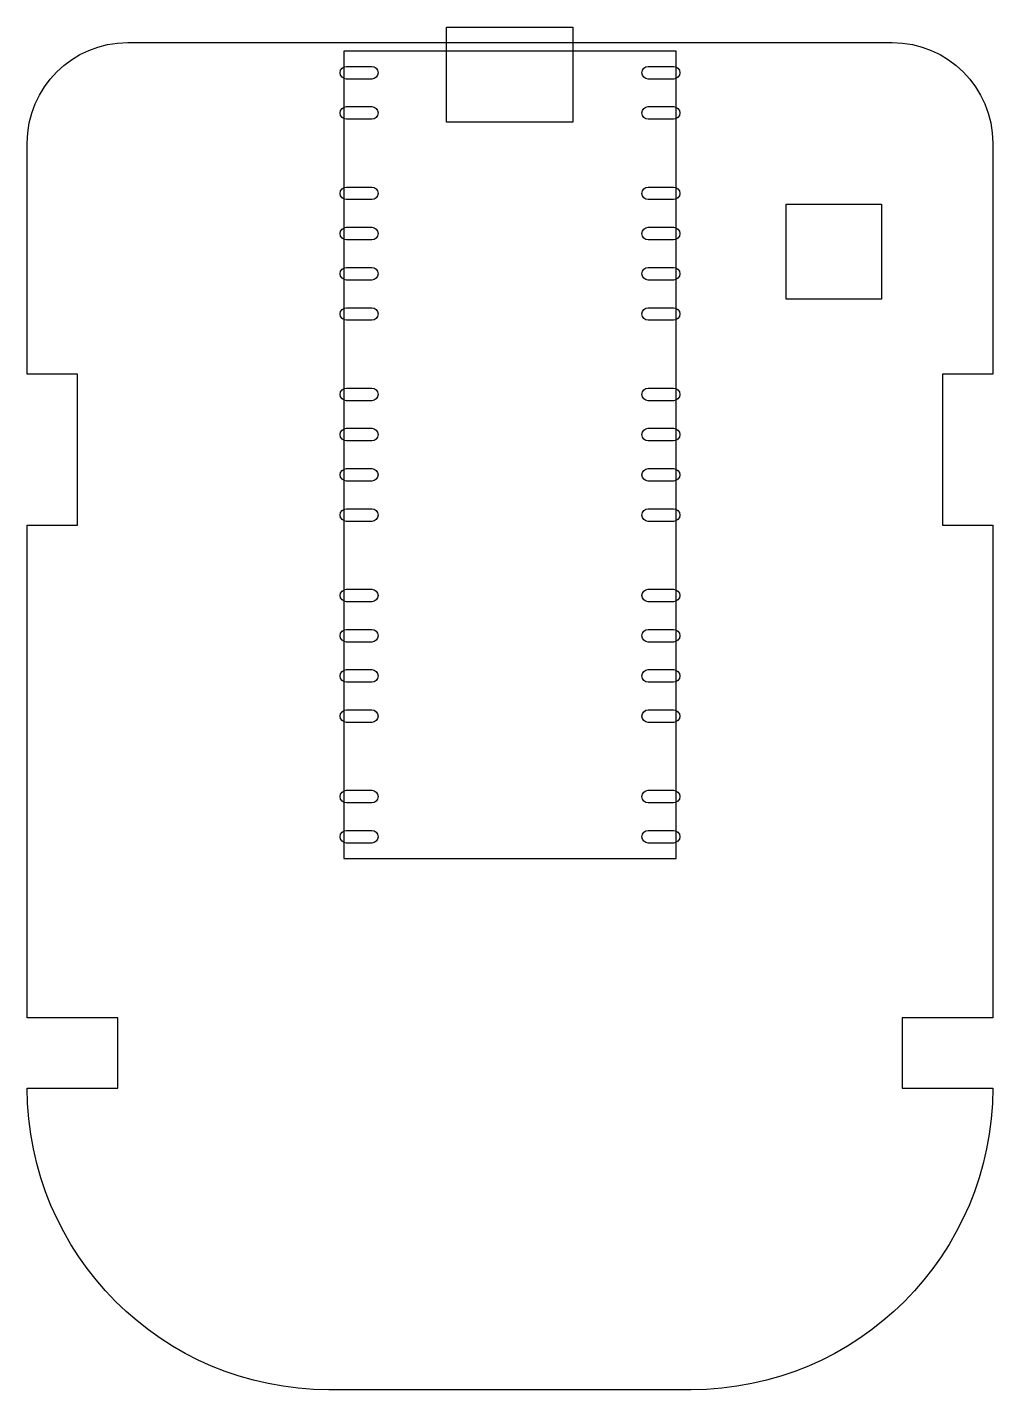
# Model space of a CAD drawing. Header units: inches. Extents: x -1.2 to 1.2, y -1.68 to 1.71.
import ezdxf

# ---------------------------------------------------------------- set-up
doc = ezdxf.new("R2010")
doc.units = ezdxf.units.IN
doc.header["$MEASUREMENT"] = 0
doc.layers.add('Back', color=7, linetype='Continuous', lineweight=0)

msp = doc.modelspace()

# ---------------------------------------------------------------- linework, layer by layer
at = {"layer": 'Back', "color": 253, "lineweight": 30, "true_color": 0xaeadae}
msp.add_lwpolyline([(0.1562, 1.4768), (-0.1575, 1.4768), (-0.1575, 1.713), (0.1562, 1.713)], close=True, dxfattribs=at)
at = {"layer": 'Back', "color": 253, "lineweight": 25, "true_color": 0xaeadae}
for points in [[(-0.1575, 1.6539), (-0.4134, 1.6539), (-0.4134, -0.3539), (0.4134, -0.3539), (0.4134, 1.6539), (0.1575, 1.6539)], [(0.9231, 1.0369), (0.6869, 1.0369), (0.6869, 1.2731), (0.9231, 1.2731)]]:
    msp.add_lwpolyline(points, close=True, dxfattribs=at)
at = {"layer": 'Back', "color": 30, "lineweight": 25, "true_color": 0xf57f20}
msp.add_open_spline([(0.45, -1.675), (0.8642, -1.675), (1.2, -1.3392), (1.2, -0.925), (1.2, -0.925), (0.975, -0.925), (0.975, -0.925), (0.975, -0.925), (0.975, -0.75), (0.975, -0.75), (0.975, -0.75), (1.2, -0.75), (1.2, -0.75), (1.2, -0.75), (1.2, 0.475), (1.2, 0.475), (1.2, 0.475), (1.075, 0.475), (1.075, 0.475), (1.075, 0.475), (1.075, 0.85), (1.075, 0.85), (1.075, 0.85), (1.2, 0.85), (1.2, 0.85), (1.2, 0.85), (1.2, 1.425), (1.2, 1.425), (1.2, 1.5631), (1.0881, 1.675), (0.95, 1.675), (0.95, 1.675), (-0.95, 1.675), (-0.95, 1.675), (-1.0881, 1.675), (-1.2, 1.5631), (-1.2, 1.425), (-1.2, 1.425), (-1.2, 0.85), (-1.2, 0.85), (-1.2, 0.85), (-1.075, 0.85), (-1.075, 0.85), (-1.075, 0.85), (-1.075, 0.475), (-1.075, 0.475), (-1.075, 0.475), (-1.2, 0.475), (-1.2, 0.475), (-1.2, 0.475), (-1.2, -0.75), (-1.2, -0.75), (-1.2, -0.75), (-0.975, -0.75), (-0.975, -0.75), (-0.975, -0.75), (-0.975, -0.925), (-0.975, -0.925), (-0.975, -0.925), (-1.2, -0.925), (-1.2, -0.925), (-1.2, -1.3392), (-0.8642, -1.675), (-0.45, -1.675), (-0.45, -1.675), (0.45, -1.675), (0.45, -1.675)], degree=3, knots=[0, 0, 0, 0, 1, 1, 1, 2, 2, 2, 3, 3, 3, 4, 4, 4, 5, 5, 5, 6, 6, 6, 7, 7, 7, 8, 8, 8, 9, 9, 9, 10, 10, 10, 11, 11, 11, 12, 12, 12, 13, 13, 13, 14, 14, 14, 15, 15, 15, 16, 16, 16, 17, 17, 17, 18, 18, 18, 19, 19, 19, 20, 20, 20, 21, 21, 21, 22, 22, 22, 22], dxfattribs=at)
at = {"layer": 'Back', "color": 175, "lineweight": 25, "true_color": 0x4c4c99}
for points in [[(-0.3435, 1.6157), (-0.3435, 1.6157), (-0.4065, 1.6157), (-0.4065, 1.6157), (-0.4152, 1.6157), (-0.4222, 1.6087), (-0.4222, 1.6), (-0.4222, 1.6), (-0.4222, 1.6), (-0.4222, 1.6), (-0.4222, 1.6), (-0.4222, 1.6), (-0.4222, 1.6), (-0.4222, 1.5913), (-0.4152, 1.5843), (-0.4065, 1.5843), (-0.4065, 1.5843), (-0.4065, 1.5843), (-0.4065, 1.5843), (-0.4065, 1.5843), (-0.3435, 1.5843), (-0.3435, 1.5843), (-0.3348, 1.5843), (-0.3278, 1.5913), (-0.3278, 1.6), (-0.3278, 1.6), (-0.3278, 1.6), (-0.3278, 1.6), (-0.3278, 1.6), (-0.3278, 1.6), (-0.3278, 1.6), (-0.3278, 1.6087), (-0.3348, 1.6157), (-0.3435, 1.6157), (-0.3435, 1.6157), (-0.3435, 1.6157), (-0.3435, 1.6157)], [(0.4065, 1.6157), (0.4065, 1.6157), (0.3435, 1.6157), (0.3435, 1.6157), (0.3348, 1.6157), (0.3278, 1.6087), (0.3278, 1.6), (0.3278, 1.6), (0.3278, 1.6), (0.3278, 1.6), (0.3278, 1.6), (0.3278, 1.6), (0.3278, 1.6), (0.3278, 1.5913), (0.3348, 1.5843), (0.3435, 1.5843), (0.3435, 1.5843), (0.3435, 1.5843), (0.3435, 1.5843), (0.3435, 1.5843), (0.4065, 1.5843), (0.4065, 1.5843), (0.4152, 1.5843), (0.4222, 1.5913), (0.4222, 1.6), (0.4222, 1.6), (0.4222, 1.6), (0.4222, 1.6), (0.4222, 1.6), (0.4222, 1.6), (0.4222, 1.6), (0.4222, 1.6087), (0.4152, 1.6157), (0.4065, 1.6157), (0.4065, 1.6157), (0.4065, 1.6157), (0.4065, 1.6157)], [(-0.3435, 1.5157), (-0.3435, 1.5157), (-0.4065, 1.5157), (-0.4065, 1.5157), (-0.4152, 1.5157), (-0.4222, 1.5087), (-0.4222, 1.5), (-0.4222, 1.5), (-0.4222, 1.5), (-0.4222, 1.5), (-0.4222, 1.5), (-0.4222, 1.5), (-0.4222, 1.5), (-0.4222, 1.4913), (-0.4152, 1.4843), (-0.4065, 1.4843), (-0.4065, 1.4843), (-0.4065, 1.4843), (-0.4065, 1.4843), (-0.4065, 1.4843), (-0.3435, 1.4843), (-0.3435, 1.4843), (-0.3348, 1.4843), (-0.3278, 1.4913), (-0.3278, 1.5), (-0.3278, 1.5), (-0.3278, 1.5), (-0.3278, 1.5), (-0.3278, 1.5), (-0.3278, 1.5), (-0.3278, 1.5), (-0.3278, 1.5087), (-0.3348, 1.5157), (-0.3435, 1.5157), (-0.3435, 1.5157), (-0.3435, 1.5157), (-0.3435, 1.5157)], [(0.4065, 1.5157), (0.4065, 1.5157), (0.3435, 1.5157), (0.3435, 1.5157), (0.3348, 1.5157), (0.3278, 1.5087), (0.3278, 1.5), (0.3278, 1.5), (0.3278, 1.5), (0.3278, 1.5), (0.3278, 1.5), (0.3278, 1.5), (0.3278, 1.5), (0.3278, 1.4913), (0.3348, 1.4843), (0.3435, 1.4843), (0.3435, 1.4843), (0.3435, 1.4843), (0.3435, 1.4843), (0.3435, 1.4843), (0.4065, 1.4843), (0.4065, 1.4843), (0.4152, 1.4843), (0.4222, 1.4913), (0.4222, 1.5), (0.4222, 1.5), (0.4222, 1.5), (0.4222, 1.5), (0.4222, 1.5), (0.4222, 1.5), (0.4222, 1.5), (0.4222, 1.5087), (0.4152, 1.5157), (0.4065, 1.5157), (0.4065, 1.5157), (0.4065, 1.5157), (0.4065, 1.5157)], [(-0.3435, 1.3157), (-0.3435, 1.3157), (-0.4065, 1.3157), (-0.4065, 1.3157), (-0.4152, 1.3157), (-0.4222, 1.3087), (-0.4222, 1.3), (-0.4222, 1.3), (-0.4222, 1.3), (-0.4222, 1.3), (-0.4222, 1.3), (-0.4222, 1.3), (-0.4222, 1.3), (-0.4222, 1.2913), (-0.4152, 1.2843), (-0.4065, 1.2843), (-0.4065, 1.2843), (-0.4065, 1.2843), (-0.4065, 1.2843), (-0.4065, 1.2843), (-0.3435, 1.2843), (-0.3435, 1.2843), (-0.3348, 1.2843), (-0.3278, 1.2913), (-0.3278, 1.3), (-0.3278, 1.3), (-0.3278, 1.3), (-0.3278, 1.3), (-0.3278, 1.3), (-0.3278, 1.3), (-0.3278, 1.3), (-0.3278, 1.3087), (-0.3348, 1.3157), (-0.3435, 1.3157), (-0.3435, 1.3157), (-0.3435, 1.3157), (-0.3435, 1.3157)], [(0.4065, 1.3157), (0.4065, 1.3157), (0.3435, 1.3157), (0.3435, 1.3157), (0.3348, 1.3157), (0.3278, 1.3087), (0.3278, 1.3), (0.3278, 1.3), (0.3278, 1.3), (0.3278, 1.3), (0.3278, 1.3), (0.3278, 1.3), (0.3278, 1.3), (0.3278, 1.2913), (0.3348, 1.2843), (0.3435, 1.2843), (0.3435, 1.2843), (0.3435, 1.2843), (0.3435, 1.2843), (0.3435, 1.2843), (0.4065, 1.2843), (0.4065, 1.2843), (0.4152, 1.2843), (0.4222, 1.2913), (0.4222, 1.3), (0.4222, 1.3), (0.4222, 1.3), (0.4222, 1.3), (0.4222, 1.3), (0.4222, 1.3), (0.4222, 1.3), (0.4222, 1.3087), (0.4152, 1.3157), (0.4065, 1.3157), (0.4065, 1.3157), (0.4065, 1.3157), (0.4065, 1.3157)], [(-0.3435, 1.2157), (-0.3435, 1.2157), (-0.4065, 1.2157), (-0.4065, 1.2157), (-0.4152, 1.2157), (-0.4222, 1.2087), (-0.4222, 1.2), (-0.4222, 1.2), (-0.4222, 1.2), (-0.4222, 1.2), (-0.4222, 1.2), (-0.4222, 1.2), (-0.4222, 1.2), (-0.4222, 1.1913), (-0.4152, 1.1843), (-0.4065, 1.1843), (-0.4065, 1.1843), (-0.4065, 1.1843), (-0.4065, 1.1843), (-0.4065, 1.1843), (-0.3435, 1.1843), (-0.3435, 1.1843), (-0.3348, 1.1843), (-0.3278, 1.1913), (-0.3278, 1.2), (-0.3278, 1.2), (-0.3278, 1.2), (-0.3278, 1.2), (-0.3278, 1.2), (-0.3278, 1.2), (-0.3278, 1.2), (-0.3278, 1.2087), (-0.3348, 1.2157), (-0.3435, 1.2157), (-0.3435, 1.2157), (-0.3435, 1.2157), (-0.3435, 1.2157)], [(0.4065, 1.2157), (0.4065, 1.2157), (0.3435, 1.2157), (0.3435, 1.2157), (0.3348, 1.2157), (0.3278, 1.2087), (0.3278, 1.2), (0.3278, 1.2), (0.3278, 1.2), (0.3278, 1.2), (0.3278, 1.2), (0.3278, 1.2), (0.3278, 1.2), (0.3278, 1.1913), (0.3348, 1.1843), (0.3435, 1.1843), (0.3435, 1.1843), (0.3435, 1.1843), (0.3435, 1.1843), (0.3435, 1.1843), (0.4065, 1.1843), (0.4065, 1.1843), (0.4152, 1.1843), (0.4222, 1.1913), (0.4222, 1.2), (0.4222, 1.2), (0.4222, 1.2), (0.4222, 1.2), (0.4222, 1.2), (0.4222, 1.2), (0.4222, 1.2), (0.4222, 1.2087), (0.4152, 1.2157), (0.4065, 1.2157), (0.4065, 1.2157), (0.4065, 1.2157), (0.4065, 1.2157)], [(-0.3435, 1.1157), (-0.3435, 1.1157), (-0.4065, 1.1157), (-0.4065, 1.1157), (-0.4152, 1.1157), (-0.4222, 1.1087), (-0.4222, 1.1), (-0.4222, 1.1), (-0.4222, 1.1), (-0.4222, 1.1), (-0.4222, 1.1), (-0.4222, 1.1), (-0.4222, 1.1), (-0.4222, 1.0913), (-0.4152, 1.0843), (-0.4065, 1.0843), (-0.4065, 1.0843), (-0.4065, 1.0843), (-0.4065, 1.0843), (-0.4065, 1.0843), (-0.3435, 1.0843), (-0.3435, 1.0843), (-0.3348, 1.0843), (-0.3278, 1.0913), (-0.3278, 1.1), (-0.3278, 1.1), (-0.3278, 1.1), (-0.3278, 1.1), (-0.3278, 1.1), (-0.3278, 1.1), (-0.3278, 1.1), (-0.3278, 1.1087), (-0.3348, 1.1157), (-0.3435, 1.1157), (-0.3435, 1.1157), (-0.3435, 1.1157), (-0.3435, 1.1157)], [(0.4065, 1.1157), (0.4065, 1.1157), (0.3435, 1.1157), (0.3435, 1.1157), (0.3348, 1.1157), (0.3278, 1.1087), (0.3278, 1.1), (0.3278, 1.1), (0.3278, 1.1), (0.3278, 1.1), (0.3278, 1.1), (0.3278, 1.1), (0.3278, 1.1), (0.3278, 1.0913), (0.3348, 1.0843), (0.3435, 1.0843), (0.3435, 1.0843), (0.3435, 1.0843), (0.3435, 1.0843), (0.3435, 1.0843), (0.4065, 1.0843), (0.4065, 1.0843), (0.4152, 1.0843), (0.4222, 1.0913), (0.4222, 1.1), (0.4222, 1.1), (0.4222, 1.1), (0.4222, 1.1), (0.4222, 1.1), (0.4222, 1.1), (0.4222, 1.1), (0.4222, 1.1087), (0.4152, 1.1157), (0.4065, 1.1157), (0.4065, 1.1157), (0.4065, 1.1157), (0.4065, 1.1157)], [(-0.3435, 1.0157), (-0.3435, 1.0157), (-0.4065, 1.0157), (-0.4065, 1.0157), (-0.4152, 1.0157), (-0.4222, 1.0087), (-0.4222, 1), (-0.4222, 1), (-0.4222, 1), (-0.4222, 1), (-0.4222, 1), (-0.4222, 1), (-0.4222, 1), (-0.4222, 0.9913), (-0.4152, 0.9843), (-0.4065, 0.9843), (-0.4065, 0.9843), (-0.4065, 0.9843), (-0.4065, 0.9843), (-0.4065, 0.9843), (-0.3435, 0.9843), (-0.3435, 0.9843), (-0.3348, 0.9843), (-0.3278, 0.9913), (-0.3278, 1), (-0.3278, 1), (-0.3278, 1), (-0.3278, 1), (-0.3278, 1), (-0.3278, 1), (-0.3278, 1), (-0.3278, 1.0087), (-0.3348, 1.0157), (-0.3435, 1.0157), (-0.3435, 1.0157), (-0.3435, 1.0157), (-0.3435, 1.0157)], [(0.4065, 1.0157), (0.4065, 1.0157), (0.3435, 1.0157), (0.3435, 1.0157), (0.3348, 1.0157), (0.3278, 1.0087), (0.3278, 1), (0.3278, 1), (0.3278, 1), (0.3278, 1), (0.3278, 1), (0.3278, 1), (0.3278, 1), (0.3278, 0.9913), (0.3348, 0.9843), (0.3435, 0.9843), (0.3435, 0.9843), (0.3435, 0.9843), (0.3435, 0.9843), (0.3435, 0.9843), (0.4065, 0.9843), (0.4065, 0.9843), (0.4152, 0.9843), (0.4222, 0.9913), (0.4222, 1), (0.4222, 1), (0.4222, 1), (0.4222, 1), (0.4222, 1), (0.4222, 1), (0.4222, 1), (0.4222, 1.0087), (0.4152, 1.0157), (0.4065, 1.0157), (0.4065, 1.0157), (0.4065, 1.0157), (0.4065, 1.0157)], [(-0.3435, 0.8157), (-0.3435, 0.8157), (-0.4065, 0.8157), (-0.4065, 0.8157), (-0.4152, 0.8157), (-0.4222, 0.8087), (-0.4222, 0.8), (-0.4222, 0.8), (-0.4222, 0.8), (-0.4222, 0.8), (-0.4222, 0.8), (-0.4222, 0.8), (-0.4222, 0.8), (-0.4222, 0.7913), (-0.4152, 0.7843), (-0.4065, 0.7843), (-0.4065, 0.7843), (-0.4065, 0.7843), (-0.4065, 0.7843), (-0.4065, 0.7843), (-0.3435, 0.7843), (-0.3435, 0.7843), (-0.3348, 0.7843), (-0.3278, 0.7913), (-0.3278, 0.8), (-0.3278, 0.8), (-0.3278, 0.8), (-0.3278, 0.8), (-0.3278, 0.8), (-0.3278, 0.8), (-0.3278, 0.8), (-0.3278, 0.8087), (-0.3348, 0.8157), (-0.3435, 0.8157), (-0.3435, 0.8157), (-0.3435, 0.8157), (-0.3435, 0.8157)], [(0.4065, 0.8157), (0.4065, 0.8157), (0.3435, 0.8157), (0.3435, 0.8157), (0.3348, 0.8157), (0.3278, 0.8087), (0.3278, 0.8), (0.3278, 0.8), (0.3278, 0.8), (0.3278, 0.8), (0.3278, 0.8), (0.3278, 0.8), (0.3278, 0.8), (0.3278, 0.7913), (0.3348, 0.7843), (0.3435, 0.7843), (0.3435, 0.7843), (0.3435, 0.7843), (0.3435, 0.7843), (0.3435, 0.7843), (0.4065, 0.7843), (0.4065, 0.7843), (0.4152, 0.7843), (0.4222, 0.7913), (0.4222, 0.8), (0.4222, 0.8), (0.4222, 0.8), (0.4222, 0.8), (0.4222, 0.8), (0.4222, 0.8), (0.4222, 0.8), (0.4222, 0.8087), (0.4152, 0.8157), (0.4065, 0.8157), (0.4065, 0.8157), (0.4065, 0.8157), (0.4065, 0.8157)], [(-0.3435, 0.7157), (-0.3435, 0.7157), (-0.4065, 0.7157), (-0.4065, 0.7157), (-0.4152, 0.7157), (-0.4222, 0.7087), (-0.4222, 0.7), (-0.4222, 0.7), (-0.4222, 0.7), (-0.4222, 0.7), (-0.4222, 0.7), (-0.4222, 0.7), (-0.4222, 0.7), (-0.4222, 0.6913), (-0.4152, 0.6843), (-0.4065, 0.6843), (-0.4065, 0.6843), (-0.4065, 0.6843), (-0.4065, 0.6843), (-0.4065, 0.6843), (-0.3435, 0.6843), (-0.3435, 0.6843), (-0.3348, 0.6843), (-0.3278, 0.6913), (-0.3278, 0.7), (-0.3278, 0.7), (-0.3278, 0.7), (-0.3278, 0.7), (-0.3278, 0.7), (-0.3278, 0.7), (-0.3278, 0.7), (-0.3278, 0.7087), (-0.3348, 0.7157), (-0.3435, 0.7157), (-0.3435, 0.7157), (-0.3435, 0.7157), (-0.3435, 0.7157)], [(0.4065, 0.7157), (0.4065, 0.7157), (0.3435, 0.7157), (0.3435, 0.7157), (0.3348, 0.7157), (0.3278, 0.7087), (0.3278, 0.7), (0.3278, 0.7), (0.3278, 0.7), (0.3278, 0.7), (0.3278, 0.7), (0.3278, 0.7), (0.3278, 0.7), (0.3278, 0.6913), (0.3348, 0.6843), (0.3435, 0.6843), (0.3435, 0.6843), (0.3435, 0.6843), (0.3435, 0.6843), (0.3435, 0.6843), (0.4065, 0.6843), (0.4065, 0.6843), (0.4152, 0.6843), (0.4222, 0.6913), (0.4222, 0.7), (0.4222, 0.7), (0.4222, 0.7), (0.4222, 0.7), (0.4222, 0.7), (0.4222, 0.7), (0.4222, 0.7), (0.4222, 0.7087), (0.4152, 0.7157), (0.4065, 0.7157), (0.4065, 0.7157), (0.4065, 0.7157), (0.4065, 0.7157)], [(-0.3435, 0.6157), (-0.3435, 0.6157), (-0.4065, 0.6157), (-0.4065, 0.6157), (-0.4152, 0.6157), (-0.4222, 0.6087), (-0.4222, 0.6), (-0.4222, 0.6), (-0.4222, 0.6), (-0.4222, 0.6), (-0.4222, 0.6), (-0.4222, 0.6), (-0.4222, 0.6), (-0.4222, 0.5913), (-0.4152, 0.5843), (-0.4065, 0.5843), (-0.4065, 0.5843), (-0.4065, 0.5843), (-0.4065, 0.5843), (-0.4065, 0.5843), (-0.3435, 0.5843), (-0.3435, 0.5843), (-0.3348, 0.5843), (-0.3278, 0.5913), (-0.3278, 0.6), (-0.3278, 0.6), (-0.3278, 0.6), (-0.3278, 0.6), (-0.3278, 0.6), (-0.3278, 0.6), (-0.3278, 0.6), (-0.3278, 0.6087), (-0.3348, 0.6157), (-0.3435, 0.6157), (-0.3435, 0.6157), (-0.3435, 0.6157), (-0.3435, 0.6157)], [(0.4065, 0.6157), (0.4065, 0.6157), (0.3435, 0.6157), (0.3435, 0.6157), (0.3348, 0.6157), (0.3278, 0.6087), (0.3278, 0.6), (0.3278, 0.6), (0.3278, 0.6), (0.3278, 0.6), (0.3278, 0.6), (0.3278, 0.6), (0.3278, 0.6), (0.3278, 0.5913), (0.3348, 0.5843), (0.3435, 0.5843), (0.3435, 0.5843), (0.3435, 0.5843), (0.3435, 0.5843), (0.3435, 0.5843), (0.4065, 0.5843), (0.4065, 0.5843), (0.4152, 0.5843), (0.4222, 0.5913), (0.4222, 0.6), (0.4222, 0.6), (0.4222, 0.6), (0.4222, 0.6), (0.4222, 0.6), (0.4222, 0.6), (0.4222, 0.6), (0.4222, 0.6087), (0.4152, 0.6157), (0.4065, 0.6157), (0.4065, 0.6157), (0.4065, 0.6157), (0.4065, 0.6157)], [(-0.3435, 0.5157), (-0.3435, 0.5157), (-0.4065, 0.5157), (-0.4065, 0.5157), (-0.4152, 0.5157), (-0.4222, 0.5087), (-0.4222, 0.5), (-0.4222, 0.5), (-0.4222, 0.5), (-0.4222, 0.5), (-0.4222, 0.5), (-0.4222, 0.5), (-0.4222, 0.5), (-0.4222, 0.4913), (-0.4152, 0.4843), (-0.4065, 0.4843), (-0.4065, 0.4843), (-0.4065, 0.4843), (-0.4065, 0.4843), (-0.4065, 0.4843), (-0.3435, 0.4843), (-0.3435, 0.4843), (-0.3348, 0.4843), (-0.3278, 0.4913), (-0.3278, 0.5), (-0.3278, 0.5), (-0.3278, 0.5), (-0.3278, 0.5), (-0.3278, 0.5), (-0.3278, 0.5), (-0.3278, 0.5), (-0.3278, 0.5087), (-0.3348, 0.5157), (-0.3435, 0.5157), (-0.3435, 0.5157), (-0.3435, 0.5157), (-0.3435, 0.5157)], [(0.4065, 0.5157), (0.4065, 0.5157), (0.3435, 0.5157), (0.3435, 0.5157), (0.3348, 0.5157), (0.3278, 0.5087), (0.3278, 0.5), (0.3278, 0.5), (0.3278, 0.5), (0.3278, 0.5), (0.3278, 0.5), (0.3278, 0.5), (0.3278, 0.5), (0.3278, 0.4913), (0.3348, 0.4843), (0.3435, 0.4843), (0.3435, 0.4843), (0.3435, 0.4843), (0.3435, 0.4843), (0.3435, 0.4843), (0.4065, 0.4843), (0.4065, 0.4843), (0.4152, 0.4843), (0.4222, 0.4913), (0.4222, 0.5), (0.4222, 0.5), (0.4222, 0.5), (0.4222, 0.5), (0.4222, 0.5), (0.4222, 0.5), (0.4222, 0.5), (0.4222, 0.5087), (0.4152, 0.5157), (0.4065, 0.5157), (0.4065, 0.5157), (0.4065, 0.5157), (0.4065, 0.5157)], [(-0.3435, 0.3157), (-0.3435, 0.3157), (-0.4065, 0.3157), (-0.4065, 0.3157), (-0.4152, 0.3157), (-0.4222, 0.3087), (-0.4222, 0.3), (-0.4222, 0.3), (-0.4222, 0.3), (-0.4222, 0.3), (-0.4222, 0.3), (-0.4222, 0.3), (-0.4222, 0.3), (-0.4222, 0.2913), (-0.4152, 0.2843), (-0.4065, 0.2843), (-0.4065, 0.2843), (-0.4065, 0.2843), (-0.4065, 0.2843), (-0.4065, 0.2843), (-0.3435, 0.2843), (-0.3435, 0.2843), (-0.3348, 0.2843), (-0.3278, 0.2913), (-0.3278, 0.3), (-0.3278, 0.3), (-0.3278, 0.3), (-0.3278, 0.3), (-0.3278, 0.3), (-0.3278, 0.3), (-0.3278, 0.3), (-0.3278, 0.3087), (-0.3348, 0.3157), (-0.3435, 0.3157), (-0.3435, 0.3157), (-0.3435, 0.3157), (-0.3435, 0.3157)], [(0.4065, 0.3157), (0.4065, 0.3157), (0.3435, 0.3157), (0.3435, 0.3157), (0.3348, 0.3157), (0.3278, 0.3087), (0.3278, 0.3), (0.3278, 0.3), (0.3278, 0.3), (0.3278, 0.3), (0.3278, 0.3), (0.3278, 0.3), (0.3278, 0.3), (0.3278, 0.2913), (0.3348, 0.2843), (0.3435, 0.2843), (0.3435, 0.2843), (0.3435, 0.2843), (0.3435, 0.2843), (0.3435, 0.2843), (0.4065, 0.2843), (0.4065, 0.2843), (0.4152, 0.2843), (0.4222, 0.2913), (0.4222, 0.3), (0.4222, 0.3), (0.4222, 0.3), (0.4222, 0.3), (0.4222, 0.3), (0.4222, 0.3), (0.4222, 0.3), (0.4222, 0.3087), (0.4152, 0.3157), (0.4065, 0.3157), (0.4065, 0.3157), (0.4065, 0.3157), (0.4065, 0.3157)], [(-0.3435, 0.2157), (-0.3435, 0.2157), (-0.4065, 0.2157), (-0.4065, 0.2157), (-0.4152, 0.2157), (-0.4222, 0.2087), (-0.4222, 0.2), (-0.4222, 0.2), (-0.4222, 0.2), (-0.4222, 0.2), (-0.4222, 0.2), (-0.4222, 0.2), (-0.4222, 0.2), (-0.4222, 0.1913), (-0.4152, 0.1843), (-0.4065, 0.1843), (-0.4065, 0.1843), (-0.4065, 0.1843), (-0.4065, 0.1843), (-0.4065, 0.1843), (-0.3435, 0.1843), (-0.3435, 0.1843), (-0.3348, 0.1843), (-0.3278, 0.1913), (-0.3278, 0.2), (-0.3278, 0.2), (-0.3278, 0.2), (-0.3278, 0.2), (-0.3278, 0.2), (-0.3278, 0.2), (-0.3278, 0.2), (-0.3278, 0.2087), (-0.3348, 0.2157), (-0.3435, 0.2157), (-0.3435, 0.2157), (-0.3435, 0.2157), (-0.3435, 0.2157)], [(0.4065, 0.2157), (0.4065, 0.2157), (0.3435, 0.2157), (0.3435, 0.2157), (0.3348, 0.2157), (0.3278, 0.2087), (0.3278, 0.2), (0.3278, 0.2), (0.3278, 0.2), (0.3278, 0.2), (0.3278, 0.2), (0.3278, 0.2), (0.3278, 0.2), (0.3278, 0.1913), (0.3348, 0.1843), (0.3435, 0.1843), (0.3435, 0.1843), (0.3435, 0.1843), (0.3435, 0.1843), (0.3435, 0.1843), (0.4065, 0.1843), (0.4065, 0.1843), (0.4152, 0.1843), (0.4222, 0.1913), (0.4222, 0.2), (0.4222, 0.2), (0.4222, 0.2), (0.4222, 0.2), (0.4222, 0.2), (0.4222, 0.2), (0.4222, 0.2), (0.4222, 0.2087), (0.4152, 0.2157), (0.4065, 0.2157), (0.4065, 0.2157), (0.4065, 0.2157), (0.4065, 0.2157)], [(-0.3435, 0.1157), (-0.3435, 0.1157), (-0.4065, 0.1157), (-0.4065, 0.1157), (-0.4152, 0.1157), (-0.4222, 0.1087), (-0.4222, 0.1), (-0.4222, 0.1), (-0.4222, 0.1), (-0.4222, 0.1), (-0.4222, 0.1), (-0.4222, 0.1), (-0.4222, 0.1), (-0.4222, 0.0913), (-0.4152, 0.0843), (-0.4065, 0.0843), (-0.4065, 0.0843), (-0.4065, 0.0843), (-0.4065, 0.0843), (-0.4065, 0.0843), (-0.3435, 0.0843), (-0.3435, 0.0843), (-0.3348, 0.0843), (-0.3278, 0.0913), (-0.3278, 0.1), (-0.3278, 0.1), (-0.3278, 0.1), (-0.3278, 0.1), (-0.3278, 0.1), (-0.3278, 0.1), (-0.3278, 0.1), (-0.3278, 0.1087), (-0.3348, 0.1157), (-0.3435, 0.1157), (-0.3435, 0.1157), (-0.3435, 0.1157), (-0.3435, 0.1157)], [(0.4065, 0.1157), (0.4065, 0.1157), (0.3435, 0.1157), (0.3435, 0.1157), (0.3348, 0.1157), (0.3278, 0.1087), (0.3278, 0.1), (0.3278, 0.1), (0.3278, 0.1), (0.3278, 0.1), (0.3278, 0.1), (0.3278, 0.1), (0.3278, 0.1), (0.3278, 0.0913), (0.3348, 0.0843), (0.3435, 0.0843), (0.3435, 0.0843), (0.3435, 0.0843), (0.3435, 0.0843), (0.3435, 0.0843), (0.4065, 0.0843), (0.4065, 0.0843), (0.4152, 0.0843), (0.4222, 0.0913), (0.4222, 0.1), (0.4222, 0.1), (0.4222, 0.1), (0.4222, 0.1), (0.4222, 0.1), (0.4222, 0.1), (0.4222, 0.1), (0.4222, 0.1087), (0.4152, 0.1157), (0.4065, 0.1157), (0.4065, 0.1157), (0.4065, 0.1157), (0.4065, 0.1157)], [(-0.3435, 0.0157), (-0.3435, 0.0157), (-0.4065, 0.0157), (-0.4065, 0.0157), (-0.4152, 0.0157), (-0.4222, 0.0087), (-0.4222, 0), (-0.4222, 0), (-0.4222, 0), (-0.4222, 0), (-0.4222, 0), (-0.4222, 0), (-0.4222, 0), (-0.4222, -0.0087), (-0.4152, -0.0157), (-0.4065, -0.0157), (-0.4065, -0.0157), (-0.4065, -0.0157), (-0.4065, -0.0157), (-0.4065, -0.0157), (-0.3435, -0.0157), (-0.3435, -0.0157), (-0.3348, -0.0157), (-0.3278, -0.0087), (-0.3278, 0), (-0.3278, 0), (-0.3278, 0), (-0.3278, 0), (-0.3278, 0), (-0.3278, 0), (-0.3278, 0), (-0.3278, 0.0087), (-0.3348, 0.0157), (-0.3435, 0.0157), (-0.3435, 0.0157), (-0.3435, 0.0157), (-0.3435, 0.0157)], [(0.4065, 0.0157), (0.4065, 0.0157), (0.3435, 0.0157), (0.3435, 0.0157), (0.3348, 0.0157), (0.3278, 0.0087), (0.3278, 0), (0.3278, 0), (0.3278, 0), (0.3278, 0), (0.3278, 0), (0.3278, 0), (0.3278, 0), (0.3278, -0.0087), (0.3348, -0.0157), (0.3435, -0.0157), (0.3435, -0.0157), (0.3435, -0.0157), (0.3435, -0.0157), (0.3435, -0.0157), (0.4065, -0.0157), (0.4065, -0.0157), (0.4152, -0.0157), (0.4222, -0.0087), (0.4222, 0), (0.4222, 0), (0.4222, 0), (0.4222, 0), (0.4222, 0), (0.4222, 0), (0.4222, 0), (0.4222, 0.0087), (0.4152, 0.0157), (0.4065, 0.0157), (0.4065, 0.0157), (0.4065, 0.0157), (0.4065, 0.0157)], [(-0.3435, -0.1843), (-0.3435, -0.1843), (-0.4065, -0.1843), (-0.4065, -0.1843), (-0.4152, -0.1843), (-0.4222, -0.1913), (-0.4222, -0.2), (-0.4222, -0.2), (-0.4222, -0.2), (-0.4222, -0.2), (-0.4222, -0.2), (-0.4222, -0.2), (-0.4222, -0.2), (-0.4222, -0.2087), (-0.4152, -0.2157), (-0.4065, -0.2157), (-0.4065, -0.2157), (-0.4065, -0.2157), (-0.4065, -0.2157), (-0.4065, -0.2157), (-0.3435, -0.2157), (-0.3435, -0.2157), (-0.3348, -0.2157), (-0.3278, -0.2087), (-0.3278, -0.2), (-0.3278, -0.2), (-0.3278, -0.2), (-0.3278, -0.2), (-0.3278, -0.2), (-0.3278, -0.2), (-0.3278, -0.2), (-0.3278, -0.1913), (-0.3348, -0.1843), (-0.3435, -0.1843), (-0.3435, -0.1843), (-0.3435, -0.1843), (-0.3435, -0.1843)], [(0.4065, -0.1843), (0.4065, -0.1843), (0.3435, -0.1843), (0.3435, -0.1843), (0.3348, -0.1843), (0.3278, -0.1913), (0.3278, -0.2), (0.3278, -0.2), (0.3278, -0.2), (0.3278, -0.2), (0.3278, -0.2), (0.3278, -0.2), (0.3278, -0.2), (0.3278, -0.2087), (0.3348, -0.2157), (0.3435, -0.2157), (0.3435, -0.2157), (0.3435, -0.2157), (0.3435, -0.2157), (0.3435, -0.2157), (0.4065, -0.2157), (0.4065, -0.2157), (0.4152, -0.2157), (0.4222, -0.2087), (0.4222, -0.2), (0.4222, -0.2), (0.4222, -0.2), (0.4222, -0.2), (0.4222, -0.2), (0.4222, -0.2), (0.4222, -0.2), (0.4222, -0.1913), (0.4152, -0.1843), (0.4065, -0.1843), (0.4065, -0.1843), (0.4065, -0.1843), (0.4065, -0.1843)], [(-0.3435, -0.2843), (-0.3435, -0.2843), (-0.4065, -0.2843), (-0.4065, -0.2843), (-0.4152, -0.2843), (-0.4222, -0.2913), (-0.4222, -0.3), (-0.4222, -0.3), (-0.4222, -0.3), (-0.4222, -0.3), (-0.4222, -0.3), (-0.4222, -0.3), (-0.4222, -0.3), (-0.4222, -0.3087), (-0.4152, -0.3157), (-0.4065, -0.3157), (-0.4065, -0.3157), (-0.4065, -0.3157), (-0.4065, -0.3157), (-0.4065, -0.3157), (-0.3435, -0.3157), (-0.3435, -0.3157), (-0.3348, -0.3157), (-0.3278, -0.3087), (-0.3278, -0.3), (-0.3278, -0.3), (-0.3278, -0.3), (-0.3278, -0.3), (-0.3278, -0.3), (-0.3278, -0.3), (-0.3278, -0.3), (-0.3278, -0.2913), (-0.3348, -0.2843), (-0.3435, -0.2843), (-0.3435, -0.2843), (-0.3435, -0.2843), (-0.3435, -0.2843)], [(0.4065, -0.2843), (0.4065, -0.2843), (0.3435, -0.2843), (0.3435, -0.2843), (0.3348, -0.2843), (0.3278, -0.2913), (0.3278, -0.3), (0.3278, -0.3), (0.3278, -0.3), (0.3278, -0.3), (0.3278, -0.3), (0.3278, -0.3), (0.3278, -0.3), (0.3278, -0.3087), (0.3348, -0.3157), (0.3435, -0.3157), (0.3435, -0.3157), (0.3435, -0.3157), (0.3435, -0.3157), (0.3435, -0.3157), (0.4065, -0.3157), (0.4065, -0.3157), (0.4152, -0.3157), (0.4222, -0.3087), (0.4222, -0.3), (0.4222, -0.3), (0.4222, -0.3), (0.4222, -0.3), (0.4222, -0.3), (0.4222, -0.3), (0.4222, -0.3), (0.4222, -0.2913), (0.4152, -0.2843), (0.4065, -0.2843), (0.4065, -0.2843), (0.4065, -0.2843), (0.4065, -0.2843)]]:
    msp.add_open_spline(points, degree=3, knots=[0, 0, 0, 0, 1, 1, 1, 2, 2, 2, 3, 3, 3, 4, 4, 4, 5, 5, 5, 6, 6, 6, 7, 7, 7, 8, 8, 8, 9, 9, 9, 10, 10, 10, 11, 11, 11, 12, 12, 12, 12], dxfattribs=at)

doc.saveas('drawing.dxf')
